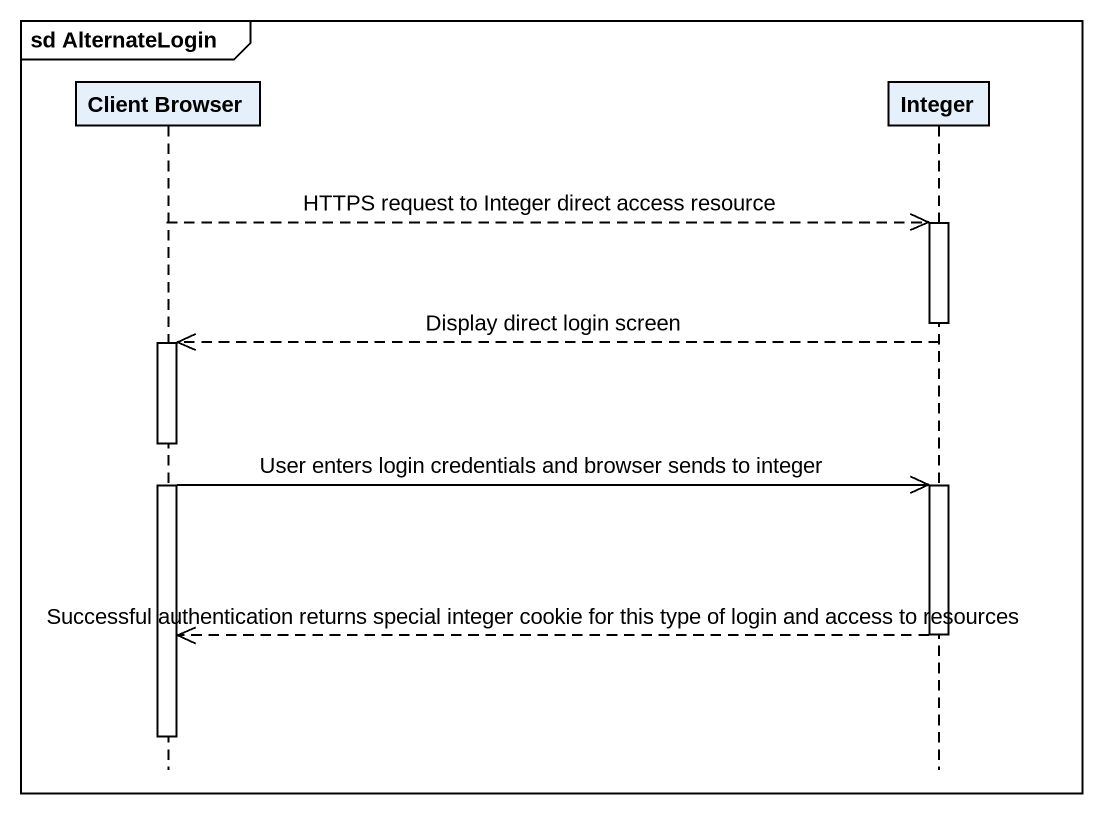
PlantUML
@startuml
mainframe sd AlternateLogin
hide footbox
participant "Client Browser" as Client_Browser
participant Integer

Client_Browser -->> Integer : HTTPS request to Integer direct access resource
activate Integer
deactivate Integer
Integer -->> Client_Browser : Display direct login screen
activate Client_Browser
Client_Browser ->> Integer : User enters login credentials and browser sends to integer
activate Integer
Integer -->> Client_Browser : Successful authentication returns special integer cookie for this type of login and access to resources
deactivate Integer
deactivate Client_Browser
@enduml
